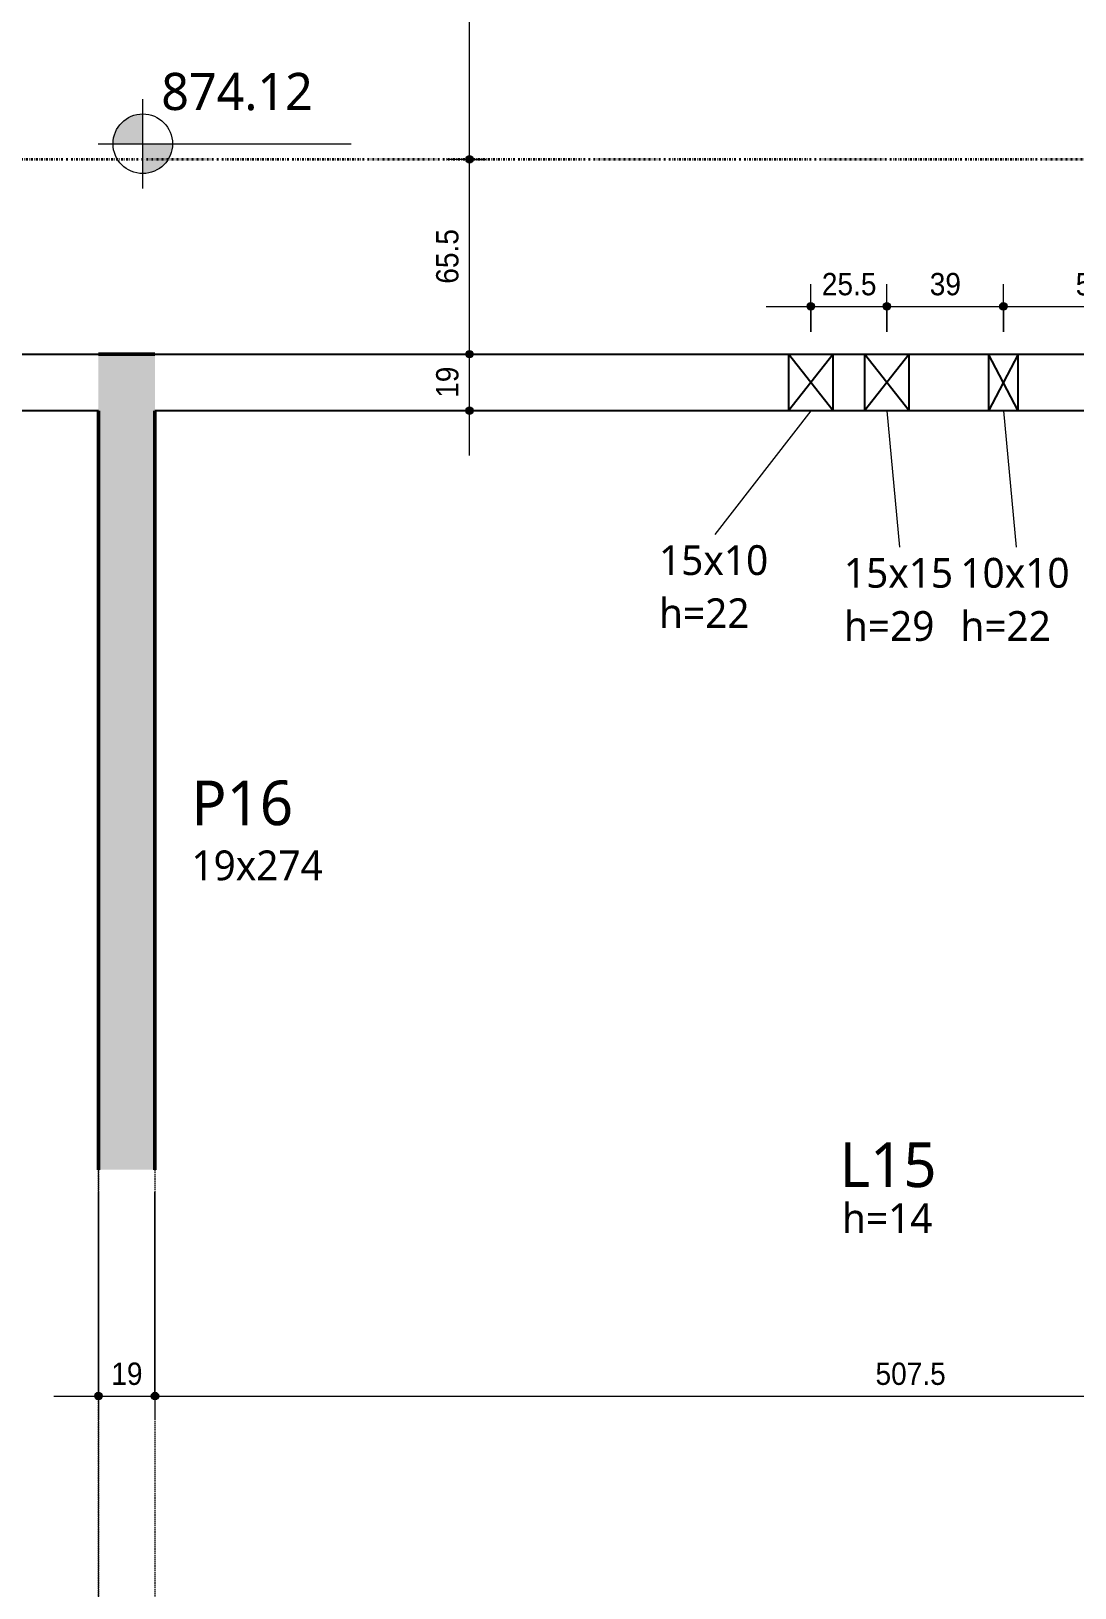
# Model space of a CAD drawing. Header units: centimetres. Extents: x -28 to 30806, y -3196 to 88064.
# Drawn here: x 2543 to 2894, y -596 to -73 of the extents above; entities that cross this region are included whole.
import ezdxf

# ---------------------------------------------------------------- set-up
doc = ezdxf.new("R2010")
doc.units = ezdxf.units.CM
for name, pattern in [('Dash dot', [1.5875, 0.635, -0.47625, 0, -0.47625]), ('Hidden', [0.714375, 0.47625, -0.238125]), ('Traço', [0.635, 0.3175, -0.3175])]:
    doc.linetypes.add(name, pattern=pattern)
for name, color, linetype, lineweight in [('A-ANNO-DIMS', 7, 'Continuous', 9), ('A-ANNO-DIMS-50', 7, 'Continuous', 9), ('A-DETL-THIN', 7, 'Continuous', 25), ('A-FLOR-IDEN', 7, 'Continuous', 9), ('A-GENM', 7, 'Continuous', 25), ('A-GENM-HDLN', 7, 'Traço', 18), ('A-GENM-IDEN', 7, 'Continuous', 9), ('G-ANNO-DIMS', 7, 'Continuous', 9), ('S-BEAM', 7, 'Continuous', 25), ('S-BEAM-HDLN', 7, 'Traço', 25), ('S-COLS', 7, 'Continuous', 25), ('S-COLS-IDEN', 7, 'Continuous', 9), ('S-GRID', 7, 'Continuous', 9)]:
    doc.layers.add(name, color=color, linetype=linetype, lineweight=lineweight)
doc.layers.add('A-DETL', color=7, linetype='Continuous', lineweight=18, true_color=0x00a600)
doc.styles.add('Arial', font='arial.ttf', dxfattribs={"width": 0.9, "height": 7.5})
doc.styles.add('Gadugi', font='gadugi.ttf', dxfattribs={"height": 12.5})
doc.styles.add('Gadugi_1', font='gadugi.ttf', dxfattribs={"height": 10})
doc.styles.add('Gadugi_2', font='gadugi.ttf', dxfattribs={"height": 15})
doc.dimstyles.new('PED_1_5mm_ESQ', dxfattribs={"dimscale": 30.48, "dimtxt": 7.651945, "dimasz": 0.328084, "dimexe": 0.246063, "dimexo": 0.246063, "dimgap": 0.049213, "dimtad": 1, "dimdec": 1, "dimrnd": 0.5, "dimdsep": 46, "dimtxsty": 'Arial', "dimblk1": 'DOTSMALL', "dimblk2": 'DOTSMALL', "dimsah": 1, "dimcen": 0.09, "dimdle": 0.492126, "dimazin": 0, "dimtfac": 1, "dimtdec": 4, "dimtix": 1, "dimtmove": 0, "dimatfit": 3, "dimfxl": 1, "dimtvp": 1, "dimtolj": 1, "dimtzin": 0, "dimarcsym": 2})

# ---------------------------------------------------------------- blocks, each defined once
blk = doc.blocks.new('PED_FURO_RETANGULAR_R04_2020 - 15x10x22-3621887-PL H 001 - FORMA DO BARRILETE')
at = {"layer": 'A-GENM-HDLN'}
for p, q in [((-7.5, 9.5), (7.5, -9.5)), ((-7.5, -9.5), (7.5, 9.5)), ((-7.5, -9.5), (-7.5, 9.5)), ((7.5, 9.5), (7.5, -9.5))]:
    blk.add_line(p, q, dxfattribs=at)
blk = doc.blocks.new('PED_FURO_RETANGULAR_R04_2020 - 15x15x29-3491205-PL H 001 - FORMA DO BARRILETE')
at = {"layer": 'A-GENM-HDLN'}
for p, q in [((-7.5, 9.5), (7.5, -9.5)), ((-7.5, -9.5), (7.5, 9.5)), ((-7.5, -9.5), (-7.5, 9.5)), ((7.5, 9.5), (7.5, -9.5))]:
    blk.add_line(p, q, dxfattribs=at)
blk = doc.blocks.new('PED_FURO_RETANGULAR_R04_2020 - 10x10x22-3536245-PL H 001 - FORMA DO BARRILETE')
at = {"layer": 'A-GENM-HDLN'}
for p, q in [((-5, 9.5), (5, -9.5)), ((-5, -9.5), (5, 9.5)), ((-5, -9.5), (-5, 9.5)), ((5, 9.5), (5, -9.5))]:
    blk.add_line(p, q, dxfattribs=at)
blk = doc.blocks.new('Elevações de ponto - M_Cota de elevação - Alvo preenchido-10609-PL H 001 - FORMA DO BARRILETE')
at = {"layer": 'G-ANNO-DIMS'}
h = blk.add_hatch(color=256, dxfattribs=at)
edge = h.paths.add_edge_path(flags=0)
edge.add_line((0, 0), (-0.2, 0))
edge.add_arc((0, 0), 0.2, 90, 180, ccw=False)
edge.add_line((0, 0.2), (0, 0))
h = blk.add_hatch(color=256, dxfattribs=at)
edge = h.paths.add_edge_path(flags=0)
edge.add_line((0, 0), (0.2, 0))
edge.add_arc((0, 0), 0.2, 270, 360, ccw=False)
edge.add_line((0, -0.2), (0, 0))
for p, q in [((0, -0.3), (0, 0.3)), ((-0.3, 0), (1.4, 0))]:
    blk.add_line(p, q, dxfattribs=at)
blk.add_circle((0, 0), 0.2, dxfattribs=at)
blk = doc.blocks.new('DIMBLOCK32-PL H 001 - FORMA DO BARRILETE')
at = {"layer": 'A-ANNO-DIMS-50'}
h = blk.add_hatch(color=256, dxfattribs=at)
edge = h.paths.add_edge_path(flags=0)
edge.add_arc((2565.48, -531.89), 1.25, 0, 360)
h = blk.add_hatch(color=256, dxfattribs=at)
edge = h.paths.add_edge_path(flags=0)
edge.add_arc((2584.48, -531.89), 1.25, 0, 360)
for p, q in [((2565.48, -463.38), (2565.48, -539.39)), ((2565.48, -531.89), (2565.48, -463.38)), ((2584.48, -463.38), (2584.48, -539.39)), ((2584.48, -531.89), (2584.48, -463.38)), ((2550.48, -531.89), (2584.48, -531.89))]:
    blk.add_line(p, q, dxfattribs=at)
for centre in [(2565.48, -531.89), (2584.48, -531.89)]:
    blk.add_circle(centre, 1.25, dxfattribs=at)
at = {"layer": 'A-ANNO-DIMS-50', "color": 0, "insert": (2569.8, -520.65), "char_height": 7.5, "width": 12.4315, "attachment_point": 1, "line_spacing_factor": 0.941778, "style": 'Arial'}
blk.add_mtext('19', dxfattribs=at)
blk = doc.blocks.new('_DotSmall')
at = {"color": 0, "linetype": 'ByBlock', "const_width": 0.5}
blk.add_lwpolyline([(-0.0625, 0, 1), (0.0625, 0, 1)], format="xyb", close=True, dxfattribs=at)
blk = doc.blocks.new('DIMBLOCK33-PL H 001 - FORMA DO BARRILETE')
at = {"layer": 'A-ANNO-DIMS-50'}
h = blk.add_hatch(color=256, dxfattribs=at)
edge = h.paths.add_edge_path(flags=0)
edge.add_arc((2584.48, -531.89), 1.25, 0, 360)
h = blk.add_hatch(color=256, dxfattribs=at)
edge = h.paths.add_edge_path(flags=0)
edge.add_arc((3091.97, -531.89), 1.25, 0, 360)
for p, q in [((2584.48, -463.38), (2584.48, -539.39)), ((2584.48, -531.89), (2584.48, -463.38)), ((3091.97, -537.62), (3091.97, -524.39)), ((2584.48, -531.89), (3091.97, -531.89)), ((3091.97, -531.89), (3091.97, -537.62))]:
    blk.add_line(p, q, dxfattribs=at)
for centre in [(2584.48, -531.89), (3091.97, -531.89)]:
    blk.add_circle(centre, 1.25, dxfattribs=at)
at = {"layer": 'A-ANNO-DIMS-50', "color": 0, "insert": (2826.57, -520.65), "char_height": 7.5, "width": 27.9708, "attachment_point": 1, "line_spacing_factor": 0.941778, "style": 'Arial'}
blk.add_mtext('507.5', dxfattribs=at)
blk = doc.blocks.new('DIMBLOCK68-PL H 001 - FORMA DO BARRILETE')
at = {"layer": 'A-ANNO-DIMS-50'}
h = blk.add_hatch(color=256, dxfattribs=at)
edge = h.paths.add_edge_path(flags=0)
edge.add_arc((2690.16, -181.88), 1.25, 0, 360)
h = blk.add_hatch(color=256, dxfattribs=at)
edge = h.paths.add_edge_path(flags=0)
edge.add_arc((2690.16, -200.88), 1.25, 0, 360)
for p, q in [((2695.9, -181.88), (2682.66, -181.88)), ((2690.16, -215.88), (2690.16, -181.88)), ((2690.16, -181.88), (2695.9, -181.88)), ((2695.9, -200.88), (2682.66, -200.88)), ((2690.16, -200.88), (2695.9, -200.88))]:
    blk.add_line(p, q, dxfattribs=at)
for centre in [(2690.16, -181.88), (2690.16, -200.88)]:
    blk.add_circle(centre, 1.25, dxfattribs=at)
at = {"layer": 'A-ANNO-DIMS-50', "color": 0, "insert": (2678.93, -196.56), "char_height": 7.5, "width": 12.4315, "attachment_point": 1, "rotation": 90, "line_spacing_factor": 0.941778, "style": 'Arial'}
blk.add_mtext('19', dxfattribs=at)
blk = doc.blocks.new('DIMBLOCK69-PL H 001 - FORMA DO BARRILETE')
at = {"layer": 'A-ANNO-DIMS-50'}
h = blk.add_hatch(color=256, dxfattribs=at)
edge = h.paths.add_edge_path(flags=0)
edge.add_arc((2690.16, -116.45), 1.25, 0, 360)
h = blk.add_hatch(color=256, dxfattribs=at)
edge = h.paths.add_edge_path(flags=0)
edge.add_arc((2690.16, -181.88), 1.25, 0, 360)
for p, q in [((2695.9, -116.45), (2682.66, -116.45)), ((2690.16, -181.88), (2690.16, -116.45)), ((2690.16, -116.45), (2695.9, -116.45)), ((2695.9, -181.88), (2682.66, -181.88)), ((2690.16, -181.88), (2695.9, -181.88))]:
    blk.add_line(p, q, dxfattribs=at)
for centre in [(2690.16, -116.45), (2690.16, -181.88)]:
    blk.add_circle(centre, 1.25, dxfattribs=at)
at = {"layer": 'A-ANNO-DIMS-50', "color": 0, "insert": (2678.93, -158.23), "char_height": 7.5, "width": 21.7551, "attachment_point": 1, "rotation": 90, "line_spacing_factor": 0.941778, "style": 'Arial'}
blk.add_mtext('65.5', dxfattribs=at)
blk = doc.blocks.new('DIMBLOCK70-PL H 001 - FORMA DO BARRILETE')
at = {"layer": 'A-ANNO-DIMS-50'}
h = blk.add_hatch(color=256, dxfattribs=at)
edge = h.paths.add_edge_path(flags=0)
edge.add_arc((2690.16, 688.12), 1.25, 0, 360)
h = blk.add_hatch(color=256, dxfattribs=at)
edge = h.paths.add_edge_path(flags=0)
edge.add_arc((2690.16, -116.45), 1.25, 0, 360)
for p, q in [((2695.9, 688.12), (2682.66, 688.12)), ((2690.16, -116.45), (2690.16, 688.12)), ((2690.16, 688.12), (2695.9, 688.12)), ((2695.9, -116.45), (2682.66, -116.45)), ((2690.16, -116.45), (2695.9, -116.45))]:
    blk.add_line(p, q, dxfattribs=at)
for centre in [(2690.16, 688.12), (2690.16, -116.45)]:
    blk.add_circle(centre, 1.25, dxfattribs=at)
at = {"layer": 'A-ANNO-DIMS-50', "color": 0, "insert": (2678.93, 274.18), "char_height": 7.5, "width": 27.9708, "attachment_point": 1, "rotation": 90, "line_spacing_factor": 0.941778, "style": 'Arial'}
blk.add_mtext('804.5', dxfattribs=at)
blk = doc.blocks.new('DIMBLOCK143-PL H 001 - FORMA DO BARRILETE')
at = {"layer": 'A-ANNO-DIMS-50'}
h = blk.add_hatch(color=256, dxfattribs=at)
edge = h.paths.add_edge_path(flags=0)
edge.add_arc((2804.82, -165.84), 1.25, 0, 360)
h = blk.add_hatch(color=256, dxfattribs=at)
edge = h.paths.add_edge_path(flags=0)
edge.add_arc((2830.39, -165.84), 1.25, 0, 360)
for p, q in [((2804.82, -174.38), (2804.82, -158.34)), ((2830.39, -174.38), (2830.39, -158.34)), ((2789.82, -165.84), (2830.39, -165.84)), ((2804.82, -165.84), (2804.82, -174.38)), ((2830.39, -165.84), (2830.39, -174.38))]:
    blk.add_line(p, q, dxfattribs=at)
for centre in [(2804.82, -165.84), (2830.39, -165.84)]:
    blk.add_circle(centre, 1.25, dxfattribs=at)
at = {"layer": 'A-ANNO-DIMS-50', "color": 0, "insert": (2808.54, -154.61), "char_height": 7.5, "width": 21.7551, "attachment_point": 1, "line_spacing_factor": 0.941778, "style": 'Arial'}
blk.add_mtext('25.5', dxfattribs=at)
blk = doc.blocks.new('DIMBLOCK144-PL H 001 - FORMA DO BARRILETE')
at = {"layer": 'A-ANNO-DIMS-50'}
h = blk.add_hatch(color=256, dxfattribs=at)
edge = h.paths.add_edge_path(flags=0)
edge.add_arc((2830.39, -165.84), 1.25, 0, 360)
h = blk.add_hatch(color=256, dxfattribs=at)
edge = h.paths.add_edge_path(flags=0)
edge.add_arc((2869.54, -165.84), 1.25, 0, 360)
for p, q in [((2830.39, -174.38), (2830.39, -158.34)), ((2869.54, -174.38), (2869.54, -158.34)), ((2830.39, -165.84), (2869.54, -165.84)), ((2830.39, -165.84), (2830.39, -174.38)), ((2869.54, -165.84), (2869.54, -174.38))]:
    blk.add_line(p, q, dxfattribs=at)
for centre in [(2830.39, -165.84), (2869.54, -165.84)]:
    blk.add_circle(centre, 1.25, dxfattribs=at)
at = {"layer": 'A-ANNO-DIMS-50', "color": 0, "insert": (2844.79, -154.61), "char_height": 7.5, "width": 12.4315, "attachment_point": 1, "line_spacing_factor": 0.941778, "style": 'Arial'}
blk.add_mtext('39', dxfattribs=at)
blk = doc.blocks.new('DIMBLOCK145-PL H 001 - FORMA DO BARRILETE')
at = {"layer": 'A-ANNO-DIMS-50'}
h = blk.add_hatch(color=256, dxfattribs=at)
edge = h.paths.add_edge_path(flags=0)
edge.add_arc((2869.54, -165.84), 1.25, 0, 360)
h = blk.add_hatch(color=256, dxfattribs=at)
edge = h.paths.add_edge_path(flags=0)
edge.add_arc((2928.49, -165.84), 1.25, 0, 360)
for p, q in [((2869.54, -174.38), (2869.54, -158.34)), ((2928.49, -174.38), (2928.49, -158.34)), ((2869.54, -165.84), (2928.49, -165.84)), ((2869.54, -165.84), (2869.54, -174.38)), ((2928.49, -165.84), (2928.49, -174.38))]:
    blk.add_line(p, q, dxfattribs=at)
for centre in [(2869.54, -165.84), (2928.49, -165.84)]:
    blk.add_circle(centre, 1.25, dxfattribs=at)
at = {"layer": 'A-ANNO-DIMS-50', "color": 0, "insert": (2893.83, -154.61), "char_height": 7.5, "width": 12.4315, "attachment_point": 1, "line_spacing_factor": 0.941778, "style": 'Arial'}
blk.add_mtext('59', dxfattribs=at)

msp = doc.modelspace()

# ---------------------------------------------------------------- hatches: boundary and pattern name
at = {"layer": 'S-COLS', "true_color": 0x808080}
msp.add_hatch(color=8, dxfattribs=at).paths.add_polyline_path([(2565.48, -455.88), (2584.48, -455.88), (2584.48, -181.88), (2565.48, -181.88), (2565.48, -389.38)], flags=0)

# ---------------------------------------------------------------- linework, layer by layer
at = {"layer": 'A-DETL', "color": 7, "linetype": 'Hidden'}
for p, q in [((2565.48, -731.83), (2565.48, -455.88)), ((2565.48, -455.88), (2565.48, -731.83)), ((2584.48, -455.88), (2584.48, -731.83))]:
    msp.add_line(p, q, dxfattribs=at)
at = {"layer": 'A-DETL-THIN'}
for p, q in [((2812.32, -181.88), (2797.32, -200.88)), ((2812.32, -200.88), (2797.32, -181.88)), ((2837.89, -181.88), (2822.89, -200.88)), ((2837.89, -200.88), (2822.89, -181.88)), ((2874.54, -181.88), (2864.54, -200.88)), ((2874.54, -200.88), (2864.54, -181.88))]:
    msp.add_line(p, q, dxfattribs=at)
at = {"layer": 'A-GENM-IDEN'}
for p, q in [((2804.82, -200.88), (2772.53, -242.51)), ((2830.39, -200.88), (2834.65, -246.78)), ((2869.54, -200.88), (2873.79, -246.78))]:
    msp.add_line(p, q, dxfattribs=at)
at = {"layer": 'S-BEAM'}
for p, q in [((2143.96, -181.88), (2565.48, -181.88)), ((2584.48, -181.88), (3090.47, -181.88)), ((2565.48, -200.88), (2298.48, -200.88)), ((3090.47, -200.88), (2584.48, -200.88))]:
    msp.add_line(p, q, dxfattribs=at)
at = {"layer": 'S-BEAM-HDLN', "linetype": 'Continuous'}
for p, q in [((2797.32, -181.88), (2797.32, -200.88)), ((2812.32, -200.88), (2812.32, -181.88)), ((2822.89, -181.88), (2822.89, -200.88)), ((2837.89, -200.88), (2837.89, -181.88)), ((2864.54, -181.88), (2864.54, -200.88)), ((2874.54, -200.88), (2874.54, -181.88))]:
    msp.add_line(p, q, dxfattribs=at)
at = {"layer": 'S-COLS', "lineweight": 50}
for p, q in [((2565.48, -181.88), (2584.48, -181.88)), ((2565.48, -455.88), (2565.48, -200.88)), ((2584.48, -200.88), (2584.48, -455.88))]:
    msp.add_line(p, q, dxfattribs=at)
at = {"layer": 'S-GRID', "color": 152, "linetype": 'Dash dot', "lineweight": 35, "true_color": 0x0070c0}
msp.add_line((4257.92, -116.45), (783.85, -116.45), dxfattribs=at)

# ---------------------------------------------------------------- block references
at = {"layer": 'A-GENM', "linetype": 'Traço', "lineweight": 18, "rotation": 180}
for name, p in [('PED_FURO_RETANGULAR_R04_2020 - 15x10x22-3621887-PL H 001 - FORMA DO BARRILETE', (2804.82, -191.38)), ('PED_FURO_RETANGULAR_R04_2020 - 15x15x29-3491205-PL H 001 - FORMA DO BARRILETE', (2830.39, -191.38)), ('PED_FURO_RETANGULAR_R04_2020 - 10x10x22-3536245-PL H 001 - FORMA DO BARRILETE', (2869.54, -191.38))]:
    msp.add_blockref(name, p, dxfattribs=at)
at = {"layer": 'G-ANNO-DIMS', "xscale": 49.99999999999998, "yscale": 49.99999999999998, "zscale": 49.99999999999998}
msp.add_blockref('Elevações de ponto - M_Cota de elevação - Alvo preenchido-10609-PL H 001 - FORMA DO BARRILETE', (2580.38, -111.21), dxfattribs=at)

# ---------------------------------------------------------------- texts
at = {"layer": 'A-FLOR-IDEN', "attachment_point": 1}
for s, insert, char_height, width, style in [('L15', (2814.51, -446.7), 15, 40.0844, 'Gadugi_2'), ('h=14', (2815.3, -467.17), 10, 39.6835, 'Gadugi_1')]:
    msp.add_mtext(s, dxfattribs=dict(at, insert=insert, char_height=char_height, width=width, style=style))
at = {"layer": 'A-GENM-IDEN', "char_height": 10, "attachment_point": 1, "style": 'Gadugi_1'}
for s, insert, width in [('15x10', (2753.83, -246.07), 44.8945), ('15x15', (2815.95, -250.34), 44.8945), ('10x10', (2855.09, -250.34), 44.8945), ('h=22', (2753.83, -263.92), 39.6835), ('h=29', (2815.95, -268.2), 39.6835), ('h=22', (2855.09, -268.2), 39.6835)]:
    msp.add_mtext(s, dxfattribs=dict(at, insert=insert, width=width))
at = {"layer": 'G-ANNO-DIMS', "insert": (2586.59, -87.39), "char_height": 12.5, "width": 61.2919, "attachment_point": 1, "line_spacing_factor": 1.02016, "style": 'Gadugi'}
msp.add_mtext('874.12', dxfattribs=at)
at = {"layer": 'S-COLS-IDEN', "attachment_point": 1}
for s, insert, char_height, width, style in [('P16', (2596.72, -325.12), 15, 42.4894, 'Gadugi_2'), ('19x274', (2596.72, -348.61), 10, 54.1139, 'Gadugi_1')]:
    msp.add_mtext(s, dxfattribs=dict(at, insert=insert, char_height=char_height, width=width, style=style))

# ---------------------------------------------------------------- dimensions: what is measured, and where the dimension line sits
at = {"layer": 'A-ANNO-DIMS'}
for base, p1, p2, override, picture, middle in [((2690.16, 688.12), (2688.4, -116.45), (2688.4, 688.12), {"dimpost": '<>', "dimfxl": 804.568661}, 'DIMBLOCK70-PL H 001 - FORMA DO BARRILETE', (2684.83, 285.83)), ((2690.16, -116.45), (2688.4, -181.88), (2688.4, -116.45), {"dimpost": '<>', "dimfxl": 65.431363}, 'DIMBLOCK69-PL H 001 - FORMA DO BARRILETE', (2684.83, -149.17)), ((2690.16, -181.88), (2688.4, -200.88), (2688.4, -181.88), {"dimpost": '<>', "dimfxl": 19}, 'DIMBLOCK68-PL H 001 - FORMA DO BARRILETE', (2684.83, -191.38))]:
    dim = msp.add_linear_dim(base=base, p1=p1, p2=p2, angle=90, dimstyle='PED_1_5mm_ESQ', override=override, dxfattribs=at)
    dim.commit()
    dim.dimension.update_dxf_attribs({"geometry": picture, "text_midpoint": middle})
for base, p1, p2, override, picture, middle in [((2830.39, -165.84), (2804.82, -181.88), (2830.39, -181.88), {"dimpost": '<>', "dimfxl": 25.572564}, 'DIMBLOCK143-PL H 001 - FORMA DO BARRILETE', (2817.61, -160.52)), ((2869.5383, -165.8449), (2830.3944, -181.8807), (2869.5383, -181.8807), {"dimpost": '<>', "dimfxl": 39.143892}, 'DIMBLOCK144-PL H 001 - FORMA DO BARRILETE', (2849.9664, -160.5131)), ((2928.4859, -165.8449), (2869.5383, -181.8807), (2928.4859, -181.8807), {"dimpost": '<>', "dimfxl": 58.94759}, 'DIMBLOCK145-PL H 001 - FORMA DO BARRILETE', (2899.0121, -160.5156)), ((2584.48, -531.89), (2565.48, -455.88), (2584.48, -455.88), {"dimpost": '<>', "dimfxl": 19}, 'DIMBLOCK32-PL H 001 - FORMA DO BARRILETE', (2574.98, -526.56)), ((3091.97, -531.89), (2584.48, -455.88), (3091.97, -530.12), {"dimpost": '<>', "dimfxl": 512.897516}, 'DIMBLOCK33-PL H 001 - FORMA DO BARRILETE', (2838.23, -526.56))]:
    dim = msp.add_linear_dim(base=base, p1=p1, p2=p2, dimstyle='PED_1_5mm_ESQ', override=override, dxfattribs=at)
    dim.commit()
    dim.dimension.update_dxf_attribs({"geometry": picture, "text_midpoint": middle})

doc.saveas('drawing.dxf')
